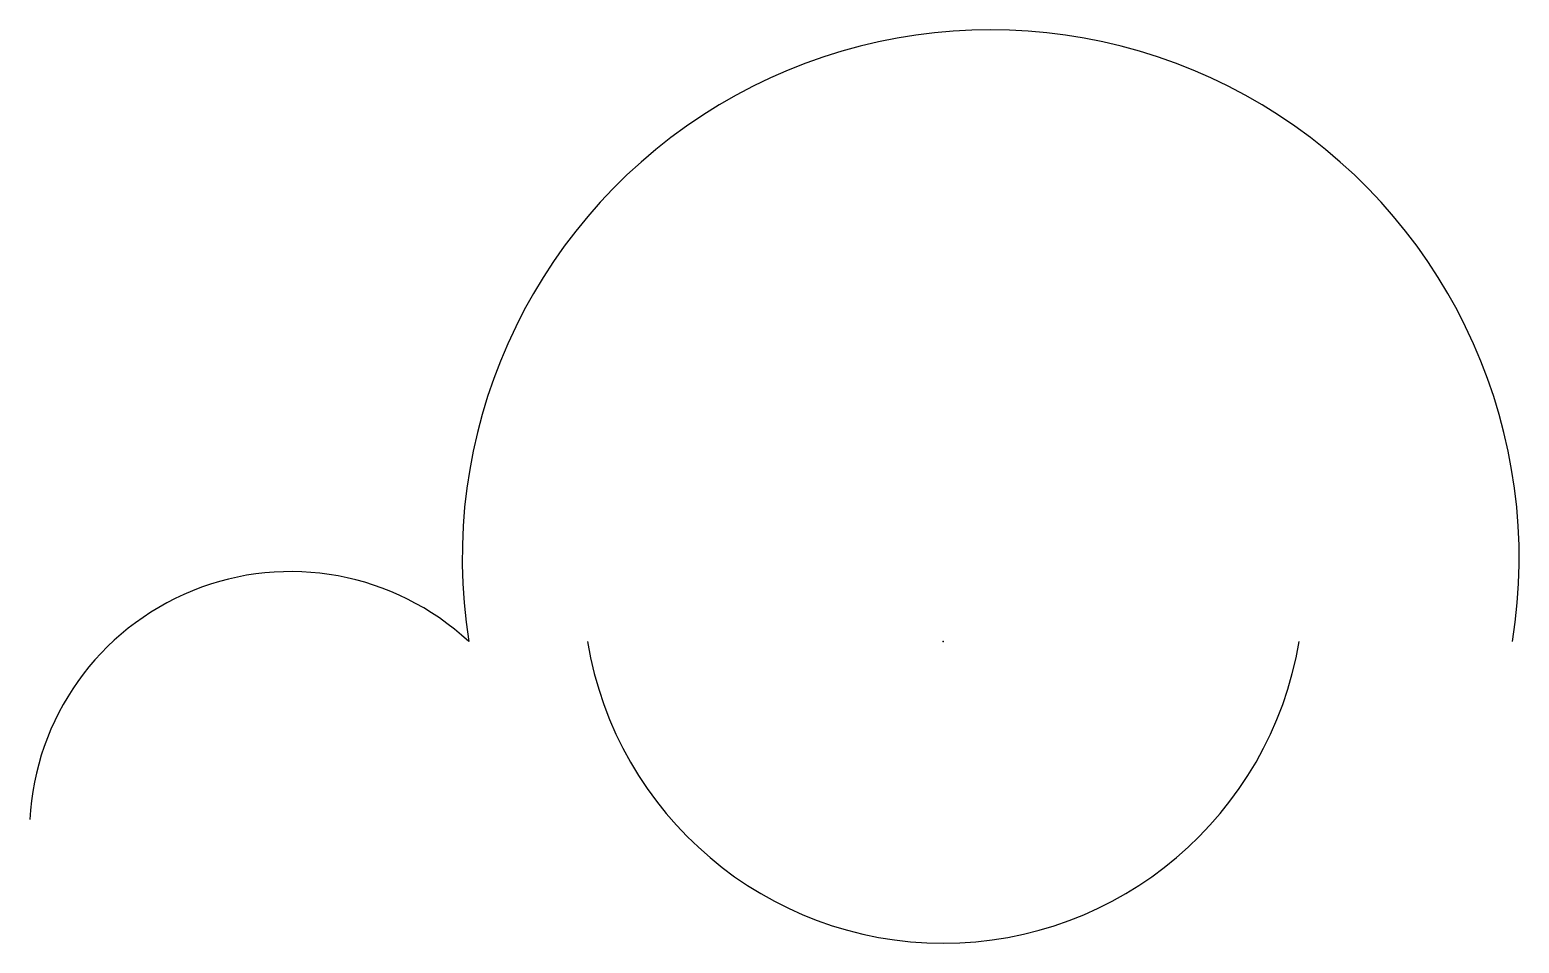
# Model space of a CAD drawing. Header units: millimetres. Extents: x -77 to 49, y -25 to 52.
import ezdxf

# ---------------------------------------------------------------- set-up
doc = ezdxf.new("R2010")
doc.units = ezdxf.units.MM
doc.layers.get('0').update_dxf_attribs({"linetype": 'CONTINUOUS'})

msp = doc.modelspace()

# ---------------------------------------------------------------- linework, layer by layer
for centre, radius, start, end in [((4, 7), 44.55, -9.0395, 189.0395), ((-55, -16.13), 22.03, 47.0848, 177.051), ((0, 5), 30.41, 189.4623, 350.5377)]:
    msp.add_arc(centre, radius, start, end)
msp.add_point((0, 0))

doc.saveas('drawing.dxf')
